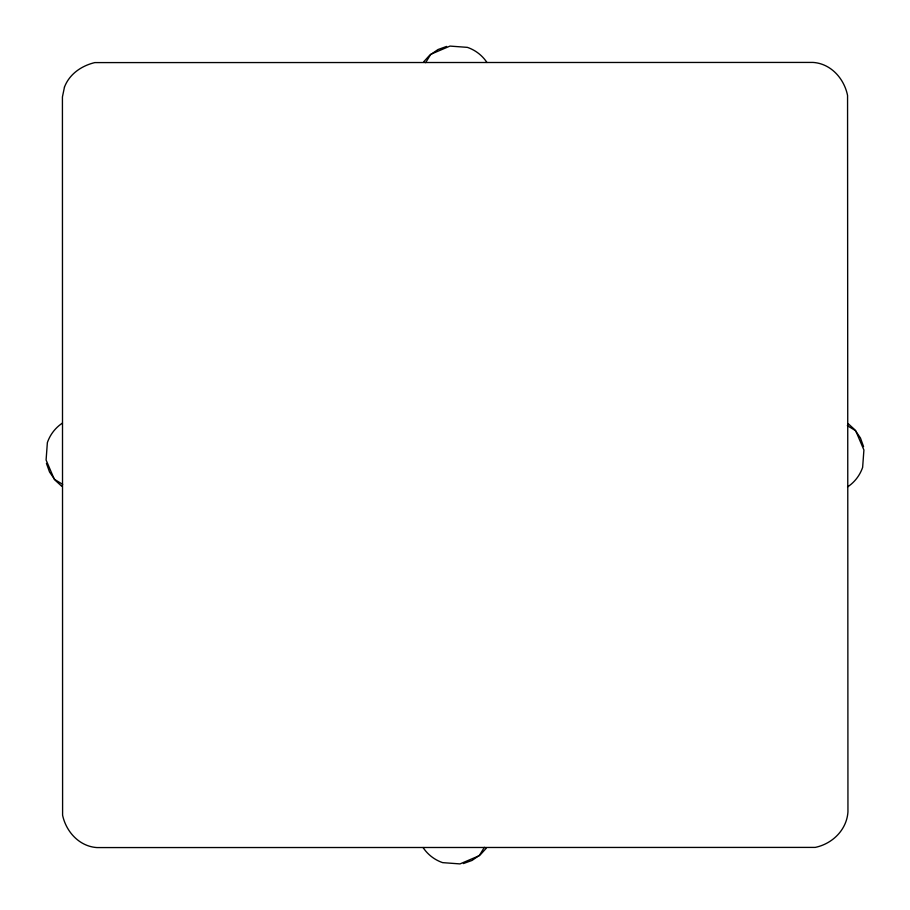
<?xml version="1.0" encoding="UTF-8"?>
<svg xmlns="http://www.w3.org/2000/svg" width="910" height="910" viewBox="0 0 910 910"><rect width="100%" height="100%" fill="white"/><g stroke="black" fill="none" stroke-linecap="round" stroke-linejoin="round"><path stroke-width="1.36" d="M425.641 62.676L430.771 54.293L449.995 46.092L467.376 47.365A38.254 38.254 0 0 1 486.941 62.471M484.359 847.324L479.229 855.707L460.005 863.909L442.624 862.635A38.254 38.254 0 0 1 423.059 847.529M423.787 61.698L429.6 55.317L437.983 49.55L446.628 46.433M486.213 848.302L480.4 854.683L472.017 860.451L463.372 863.567M847.324 425.641L855.707 430.771L863.909 449.995L862.635 467.376A38.254 38.254 0 0 1 847.529 486.941M62.676 484.359L54.293 479.229L46.092 460.005L47.365 442.624A38.254 38.254 0 0 1 62.471 423.059M848.302 423.787L854.683 429.6L860.451 437.983L863.567 446.628M61.698 486.213L55.317 480.4L49.55 472.017L46.433 463.372M64.474 87.053L62.426 96.938L62.597 815.223C66.134 831.82 79.363 846.402 96.938 847.574L815.223 847.403C832.377 843.843 846.732 829.863 847.949 811.913L847.563 95.47C844.173 78.613 830.921 63.598 813.062 62.426L94.776 62.597C81.547 65.793 69.501 73.972 64.474 87.053"/></g></svg>
